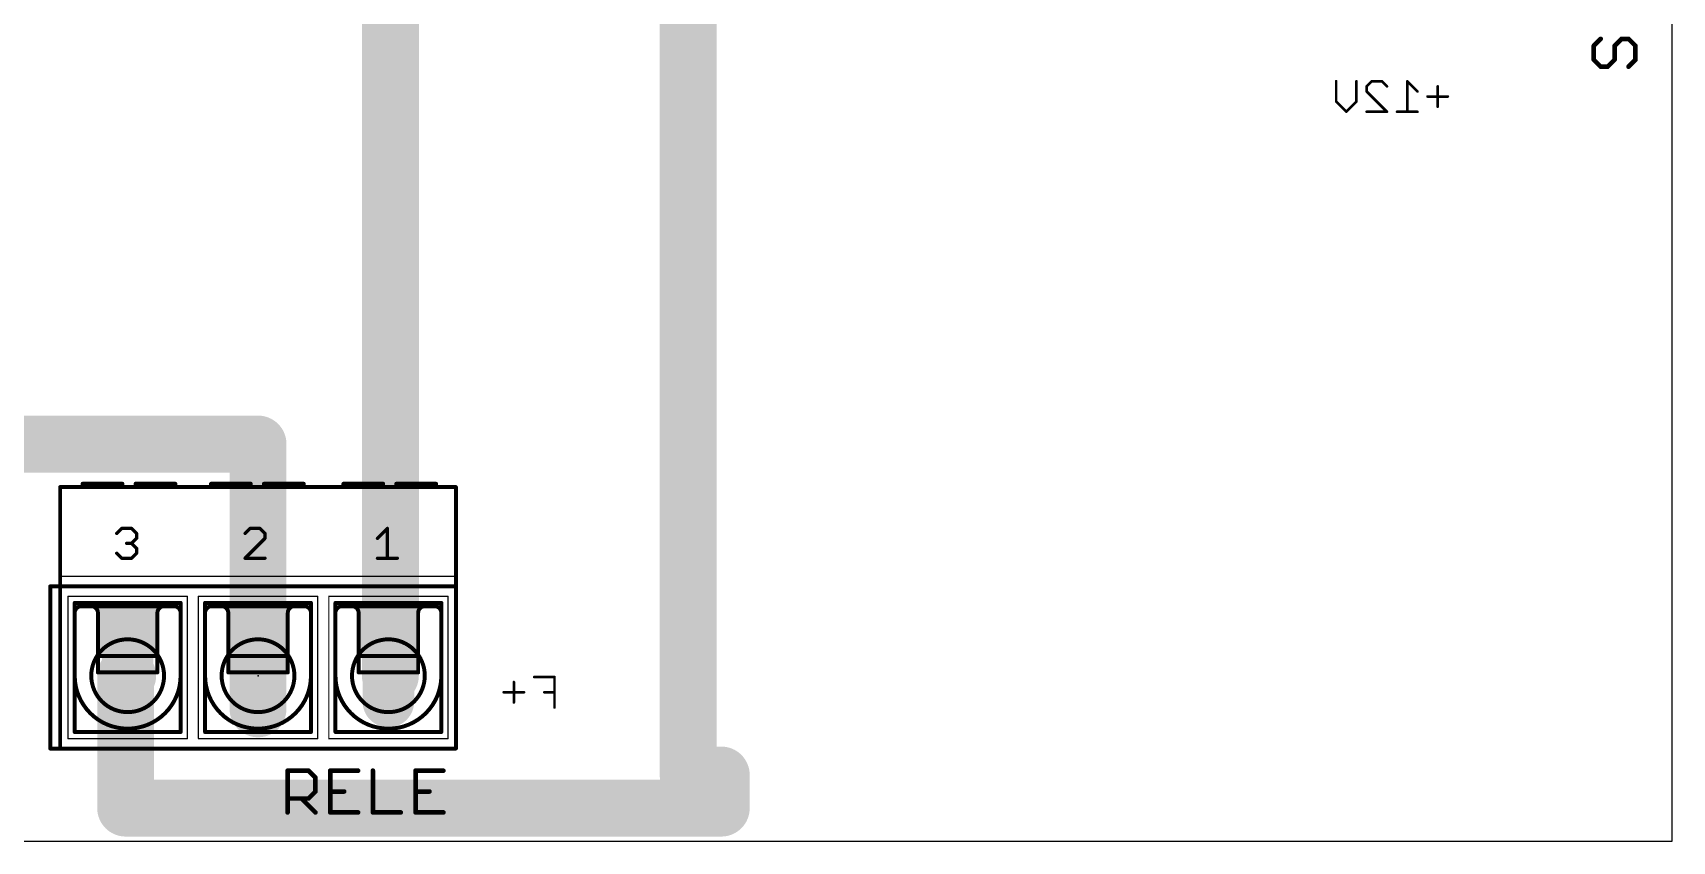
# Model space of a CAD drawing. Extents: x 0 to 100, y 0 to 80.
# Drawn here: x 37.1 to 100, y 0 to 31 of the extents above; entities that cross this region are included whole.
import ezdxf

# ---------------------------------------------------------------- set-up
doc = ezdxf.new("R2010")
doc.units = 0
for name, color, linetype in [('16', 175, 'CONTINUOUS'), ('17', 82, 'CONTINUOUS'), ('20', 7, 'CONTINUOUS'), ('21', 253, 'CONTINUOUS'), ('23', 7, 'CONTINUOUS'), ('25', 253, 'CONTINUOUS'), ('51', 253, 'CONTINUOUS')]:
    doc.layers.add(name, color=color, linetype=linetype)

# ---------------------------------------------------------------- blocks, each defined once
blk = doc.blocks.new('RECT')
blk.add_solid([(-0.5, -0.5), (0.5, -0.5), (-0.5, 0.5), (0.5, 0.5)])
blk = doc.blocks.new('LONGP100')
at = {"const_width": 1}
blk.add_lwpolyline([(-0.5, 0), (0.5, 0)], dxfattribs=at)
at = {"const_width": 0.5}
for points in [[(-0.5, 0.25, 1), (-0.5, -0.25)], [(0.5, -0.25, 1), (0.5, 0.25)]]:
    blk.add_lwpolyline(points, format="xyb", dxfattribs=at)

msp = doc.modelspace()

# ---------------------------------------------------------------- linework, layer by layer
at = {"layer": '16'}
for points, const_width in [([(62.23, 2.54), (62.23, 63.5)], 2.1844), ([(50.8, 46.99), (50.8, 6.35)], 2.1844), ([(87.1014, 28.3806), (87.1014, 29.1602)], 0.1016), ([(87.881, 29.1602), (87.881, 28.3806)], 0.1016), ([(88.2708, 28.9653), (88.4657, 29.1602)], 0.1016), ([(88.2708, 28.7704), (88.2708, 28.9653)], 0.1016), ([(88.4657, 29.1602), (88.8555, 29.1602)], 0.1016), ([(88.8555, 29.1602), (89.0504, 28.9653)], 0.1016), ([(90.2198, 28.7704), (89.83, 29.1602)], 0.1016), ([(89.83, 29.1602), (89.83, 27.9908)], 0.1016), ([(90.9994, 28.9653), (90.9994, 28.1857)], 0.1016), ([(87.4912, 27.9908), (87.1014, 28.3806)], 0.1016), ([(87.881, 28.3806), (87.4912, 27.9908)], 0.1016), ([(89.0504, 27.9908), (88.2708, 28.7704)], 0.1016), ([(91.3892, 28.5755), (90.6096, 28.5755)], 0.1016), ([(88.2708, 27.9908), (89.0504, 27.9908)], 0.1016), ([(90.2198, 27.9908), (89.4402, 27.9908)], 0.1016), ([(8.89, 15.24), (45.72, 15.24)], 2.1844), ([(45.72, 15.24), (45.72, 7.62)], 2.1844), ([(45.72, 7.62), (45.72, 6.35)], 2.1844), ([(40.7162, 6.35), (40.64, 6.35)], 2.1844), ([(40.64, 6.35), (40.64, 1.27)], 2.1844), ([(45.72, 5.08), (45.72, 6.35)], 2.1844), ([(57.0992, 6.3002), (56.3196, 6.3002)], 0.1016), ([(57.0992, 5.1308), (57.0992, 6.3002)], 0.1016), ([(55.9298, 5.7155), (55.1502, 5.7155)], 0.1016), ([(55.54, 6.1053), (55.54, 5.3257)], 0.1016), ([(57.0992, 5.7155), (56.7094, 5.7155)], 0.1016), ([(63.5, 2.54), (62.23, 2.54)], 2.1844), ([(63.5, 1.27), (63.5, 2.54)], 2.1844), ([(40.64, 1.27), (63.5, 1.27)], 2.1844)]:
    msp.add_lwpolyline(points, dxfattribs=dict(at, const_width=const_width))
for points, const_width in [([(87.1268, 29.1602, 1), (87.076, 29.1602)], 0.0508), ([(87.9064, 29.1602, 1), (87.8556, 29.1602)], 0.0508), ([(88.2528, 28.9833, 1), (88.2888, 28.9473)], 0.0508), ([(88.2962, 28.9653, 1), (88.2454, 28.9653)], 0.0508), ([(88.4657, 29.1856, 1), (88.4657, 29.1348)], 0.0508), ([(88.4837, 29.1422, 1), (88.4477, 29.1782)], 0.0508), ([(88.8735, 29.1782, 1), (88.8375, 29.1422)], 0.0508), ([(88.8555, 29.1348, 1), (88.8555, 29.1856)], 0.0508), ([(89.0324, 28.9473, 1), (89.0684, 28.9833)], 0.0508), ([(89.848, 29.1782, 1), (89.812, 29.1422)], 0.0508), ([(89.8554, 29.1602, 1), (89.8046, 29.1602)], 0.0508), ([(91.0248, 28.9653, 1), (90.974, 28.9653)], 0.0508), ([(87.1194, 28.3986, 1), (87.0835, 28.3626)], 0.0508), ([(87.076, 28.3806, 1), (87.1268, 28.3806)], 0.0508), ([(87.8556, 28.3806, 1), (87.9064, 28.3806)], 0.0508), ([(87.899, 28.3626, 1), (87.863, 28.3986)], 0.0508), ([(88.2888, 28.7884, 1), (88.2528, 28.7524)], 0.0508), ([(88.2454, 28.7704, 1), (88.2962, 28.7704)], 0.0508), ([(90.2018, 28.7524, 1), (90.2378, 28.7884)], 0.0508), ([(90.6096, 28.6009, 1), (90.6096, 28.5501)], 0.0508), ([(91.3892, 28.5501, 1), (91.3892, 28.6009)], 0.0508), ([(87.4733, 28.0088, 1), (87.5092, 27.9728)], 0.0508), ([(87.4733, 27.9728, 1), (87.5092, 28.0088)], 0.0508), ([(88.2708, 28.0162, 1), (88.2708, 27.9654)], 0.0508), ([(89.0324, 27.9728, 1), (89.0684, 28.0088)], 0.0508), ([(89.0504, 27.9654, 1), (89.0504, 28.0162)], 0.0508), ([(89.4402, 28.0162, 1), (89.4402, 27.9654)], 0.0508), ([(89.8046, 27.9908, 1), (89.8554, 27.9908)], 0.0508), ([(90.2198, 27.9654, 1), (90.2198, 28.0162)], 0.0508), ([(90.974, 28.1857, 1), (91.0248, 28.1857)], 0.0508), ([(46.2661, 15.24, 1), (45.1739, 15.24)], 1.0922), ([(45.72, 14.6939, 1), (45.72, 15.7861)], 1.0922), ([(46.2661, 7.62, 1), (45.1739, 7.62)], 1.0922), ([(45.1739, 7.62, 1), (46.2661, 7.62)], 1.0922), ([(40.64, 6.8961, 1), (40.64, 5.8039)], 1.0922), ([(41.1861, 6.35, 1), (40.0939, 6.35)], 1.0922), ([(40.7162, 5.8039, 1), (40.7162, 6.8961)], 1.0922), ([(46.2661, 6.35, 1), (45.1739, 6.35)], 1.0922), ([(45.1739, 6.35, 1), (46.2661, 6.35)], 1.0922), ([(50.2539, 6.35, 1), (51.3461, 6.35)], 1.0922), ([(56.3196, 6.3256, 1), (56.3196, 6.2748)], 0.0508), ([(57.1246, 6.3002, 1), (57.0738, 6.3002)], 0.0508), ([(57.0992, 6.2748, 1), (57.0992, 6.3256)], 0.0508), ([(55.1502, 5.7409, 1), (55.1502, 5.6901)], 0.0508), ([(55.5654, 6.1053, 1), (55.5146, 6.1053)], 0.0508), ([(55.9298, 5.6901, 1), (55.9298, 5.7409)], 0.0508), ([(56.7094, 5.7409, 1), (56.7094, 5.6901)], 0.0508), ([(57.0992, 5.6901, 1), (57.0992, 5.7409)], 0.0508), ([(45.1739, 5.08, 1), (46.2661, 5.08)], 1.0922), ([(55.5146, 5.3257, 1), (55.5654, 5.3257)], 0.0508), ([(57.0738, 5.1308, 1), (57.1246, 5.1308)], 0.0508), ([(62.23, 3.0861, 1), (62.23, 1.9939)], 1.0922), ([(64.0461, 2.54, 1), (62.9539, 2.54)], 1.0922), ([(63.5, 1.9939, 1), (63.5, 3.0861)], 1.0922), ([(61.6839, 2.54, 1), (62.7761, 2.54)], 1.0922), ([(40.64, 1.8161, 1), (40.64, 0.7239)], 1.0922), ([(63.5, 0.7239, 1), (63.5, 1.8161)], 1.0922), ([(40.0939, 1.27, 1), (41.1861, 1.27)], 1.0922), ([(62.9539, 1.27, 1), (64.0461, 1.27)], 1.0922)]:
    msp.add_lwpolyline(points, format="xyb", dxfattribs=dict(at, const_width=const_width))
at = {"layer": '20'}
for p, q in [((100, 0), (100, 80)), ((0, 0), (100, 0))]:
    msp.add_line(p, q, dxfattribs=at)
at = {"layer": '21'}
for points, const_width in [([(38.1254, 10.16), (38.1254, 13.589)], 0.1524), ([(38.1254, 13.589), (38.989, 13.589)], 0.1524), ([(38.989, 13.716), (38.989, 13.589)], 0.1524), ([(40.513, 13.716), (38.989, 13.716)], 0.1524), ([(40.513, 13.589), (38.989, 13.589)], 0.1524), ([(40.513, 13.589), (40.513, 13.716)], 0.1524), ([(41.021, 13.589), (40.513, 13.589)], 0.1524), ([(42.545, 13.716), (41.021, 13.716)], 0.1524), ([(41.021, 13.589), (41.021, 13.716)], 0.1524), ([(42.545, 13.589), (41.021, 13.589)], 0.1524), ([(42.545, 13.589), (42.545, 13.716)], 0.1524), ([(42.545, 13.589), (43.9166, 13.589)], 0.1524), ([(45.4406, 13.716), (43.9166, 13.716)], 0.1524), ([(43.9166, 13.716), (43.9166, 13.589)], 0.1524), ([(45.4406, 13.589), (43.9166, 13.589)], 0.1524), ([(45.4406, 13.716), (45.4406, 13.589)], 0.1524), ([(45.9486, 13.589), (45.4406, 13.589)], 0.1524), ([(45.9486, 13.589), (45.9486, 13.716)], 0.1524), ([(47.4726, 13.716), (45.9486, 13.716)], 0.1524), ([(47.4726, 13.589), (45.9486, 13.589)], 0.1524), ([(47.4726, 13.716), (47.4726, 13.589)], 0.1524), ([(48.9966, 13.589), (47.4726, 13.589)], 0.1524), ([(48.9966, 13.716), (48.9966, 13.589)], 0.1524), ([(50.5206, 13.716), (48.9966, 13.716)], 0.1524), ([(50.5206, 13.589), (48.9966, 13.589)], 0.1524), ([(50.5206, 13.716), (50.5206, 13.589)], 0.1524), ([(51.0286, 13.589), (50.5206, 13.589)], 0.1524), ([(52.5526, 13.716), (51.0286, 13.716)], 0.1524), ([(51.0286, 13.589), (51.0286, 13.716)], 0.1524), ([(52.5526, 13.589), (51.0286, 13.589)], 0.1524), ([(52.5526, 13.716), (52.5526, 13.589)], 0.1524), ([(53.3146, 13.589), (52.5526, 13.589)], 0.1524), ([(53.3146, 13.589), (53.3146, 10.16)], 0.1524), ([(40.2961, 11.8118), (40.4868, 12.0025)], 0.127), ([(40.4868, 12.0025), (40.8681, 12.0025)], 0.127), ([(40.8681, 12.0025), (41.0588, 11.8118)], 0.127), ([(45.4144, 12.0025), (45.2237, 11.8118)], 0.127), ([(45.7957, 12.0025), (45.4144, 12.0025)], 0.127), ([(45.9864, 11.8118), (45.7957, 12.0025)], 0.127), ([(50.3037, 11.6212), (50.685, 12.0025)], 0.127), ([(50.685, 12.0025), (50.685, 10.8585)], 0.127), ([(40.8681, 11.4305), (40.6774, 11.4305)], 0.127), ([(41.0588, 11.6212), (40.8681, 11.4305)], 0.127), ([(40.8681, 11.4305), (41.0588, 11.2398)], 0.127), ([(41.0588, 11.8118), (41.0588, 11.6212)], 0.127), ([(45.2237, 10.8585), (45.9864, 11.6212)], 0.127), ([(45.9864, 11.6212), (45.9864, 11.8118)], 0.127), ([(40.4868, 10.8585), (40.2961, 11.0492)], 0.127), ([(40.8681, 10.8585), (40.4868, 10.8585)], 0.127), ([(41.0588, 11.0492), (40.8681, 10.8585)], 0.127), ([(41.0588, 11.2398), (41.0588, 11.0492)], 0.127), ([(45.9864, 10.8585), (45.2237, 10.8585)], 0.127), ([(50.3037, 10.8585), (51.0664, 10.8585)], 0.127), ([(38.1254, 9.779), (38.1254, 10.16)], 0.1524), ([(38.1254, 10.16), (53.3146, 10.16)], 0.0508), ([(53.3146, 10.16), (53.3146, 9.779)], 0.1524), ([(37.7444, 3.556), (37.7444, 9.779)], 0.1524), ([(37.7444, 9.779), (38.1254, 9.779)], 0.1524), ([(38.1254, 3.556), (38.1254, 9.779)], 0.1524), ([(53.3146, 9.779), (38.1254, 9.779)], 0.1524), ([(53.3146, 9.779), (53.3146, 3.556)], 0.1524), ([(38.4302, 3.937), (38.4302, 9.398)], 0.0508), ([(38.4302, 9.398), (43.0022, 9.398)], 0.0508), ([(38.6842, 4.191), (38.6842, 9.144)], 0.1524), ([(42.7482, 9.144), (38.6842, 9.144)], 0.1524), ([(38.9382, 9.017), (42.4942, 9.017)], 0.1524), ([(39.5732, 7.112), (39.5732, 8.763)], 0.1524), ([(41.8592, 7.112), (41.8592, 8.763)], 0.1524), ([(42.7482, 9.144), (42.7482, 4.191)], 0.1524), ([(43.0022, 3.937), (43.0022, 9.398)], 0.0508), ([(43.434, 9.398), (48.006, 9.398)], 0.0508), ([(43.434, 9.398), (43.434, 3.937)], 0.0508), ([(47.752, 9.144), (43.688, 9.144)], 0.1524), ([(43.688, 9.144), (43.688, 4.191)], 0.1524), ([(43.942, 9.017), (47.498, 9.017)], 0.1524), ([(44.577, 7.112), (44.577, 8.763)], 0.1524), ([(46.863, 7.112), (46.863, 8.763)], 0.1524), ([(47.752, 4.191), (47.752, 9.144)], 0.1524), ([(48.006, 3.937), (48.006, 9.398)], 0.0508), ([(48.4378, 3.937), (48.4378, 9.398)], 0.0508), ([(48.4378, 9.398), (53.0098, 9.398)], 0.0508), ([(48.6918, 4.191), (48.6918, 9.144)], 0.1524), ([(52.7558, 9.144), (48.6918, 9.144)], 0.1524), ([(48.9458, 9.017), (52.5018, 9.017)], 0.1524), ([(49.5808, 7.112), (49.5808, 8.763)], 0.1524), ([(51.8668, 7.112), (51.8668, 8.763)], 0.1524), ([(52.7558, 9.144), (52.7558, 4.191)], 0.1524), ([(53.0098, 3.937), (53.0098, 9.398)], 0.0508), ([(43.0022, 3.937), (38.4302, 3.937)], 0.0508), ([(38.6842, 4.191), (42.7482, 4.191)], 0.1524), ([(48.006, 3.937), (43.434, 3.937)], 0.0508), ([(43.688, 4.191), (47.752, 4.191)], 0.1524), ([(53.0098, 3.937), (48.4378, 3.937)], 0.0508), ([(48.6918, 4.191), (52.7558, 4.191)], 0.1524), ([(37.7444, 3.556), (38.1254, 3.556)], 0.1524), ([(38.1254, 3.556), (53.3146, 3.556)], 0.1524)]:
    msp.add_lwpolyline(points, dxfattribs=dict(at, const_width=const_width))
for points, const_width in [([(38.1635, 13.589, 1), (38.0873, 13.589)], 0.0762), ([(38.1254, 13.6271, 1), (38.1254, 13.5509)], 0.0762), ([(39.0271, 13.716, 1), (38.9509, 13.716)], 0.0762), ([(38.989, 13.7541, 1), (38.989, 13.6779)], 0.0762), ([(38.989, 13.6271, 1), (38.989, 13.5509)], 0.0762), ([(38.9509, 13.589, 1), (39.0271, 13.589)], 0.0762), ([(38.989, 13.5509, 1), (38.989, 13.6271)], 0.0762), ([(40.5511, 13.716, 1), (40.4749, 13.716)], 0.0762), ([(40.513, 13.6271, 1), (40.513, 13.5509)], 0.0762), ([(40.4749, 13.589, 1), (40.5511, 13.589)], 0.0762), ([(40.513, 13.6779, 1), (40.513, 13.7541)], 0.0762), ([(40.513, 13.5509, 1), (40.513, 13.6271)], 0.0762), ([(41.021, 13.7541, 1), (41.021, 13.6779)], 0.0762), ([(41.0591, 13.716, 1), (40.9829, 13.716)], 0.0762), ([(41.021, 13.6271, 1), (41.021, 13.5509)], 0.0762), ([(40.9829, 13.589, 1), (41.0591, 13.589)], 0.0762), ([(41.021, 13.5509, 1), (41.021, 13.6271)], 0.0762), ([(42.5831, 13.716, 1), (42.5069, 13.716)], 0.0762), ([(42.545, 13.6271, 1), (42.545, 13.5509)], 0.0762), ([(42.5069, 13.589, 1), (42.5831, 13.589)], 0.0762), ([(42.545, 13.6779, 1), (42.545, 13.7541)], 0.0762), ([(42.545, 13.5509, 1), (42.545, 13.6271)], 0.0762), ([(43.9166, 13.7541, 1), (43.9166, 13.6779)], 0.0762), ([(43.9547, 13.716, 1), (43.8785, 13.716)], 0.0762), ([(43.9166, 13.6271, 1), (43.9166, 13.5509)], 0.0762), ([(43.8785, 13.589, 1), (43.9547, 13.589)], 0.0762), ([(43.9166, 13.5509, 1), (43.9166, 13.6271)], 0.0762), ([(45.4787, 13.716, 1), (45.4025, 13.716)], 0.0762), ([(45.4406, 13.6271, 1), (45.4406, 13.5509)], 0.0762), ([(45.4025, 13.589, 1), (45.4787, 13.589)], 0.0762), ([(45.4406, 13.6779, 1), (45.4406, 13.7541)], 0.0762), ([(45.4406, 13.5509, 1), (45.4406, 13.6271)], 0.0762), ([(45.9867, 13.716, 1), (45.9105, 13.716)], 0.0762), ([(45.9486, 13.7541, 1), (45.9486, 13.6779)], 0.0762), ([(45.9486, 13.6271, 1), (45.9486, 13.5509)], 0.0762), ([(45.9105, 13.589, 1), (45.9867, 13.589)], 0.0762), ([(45.9486, 13.5509, 1), (45.9486, 13.6271)], 0.0762), ([(47.5107, 13.716, 1), (47.4345, 13.716)], 0.0762), ([(47.4726, 13.6271, 1), (47.4726, 13.5509)], 0.0762), ([(47.4345, 13.589, 1), (47.5107, 13.589)], 0.0762), ([(47.4726, 13.6779, 1), (47.4726, 13.7541)], 0.0762), ([(47.4726, 13.5509, 1), (47.4726, 13.6271)], 0.0762), ([(49.0347, 13.716, 1), (48.9585, 13.716)], 0.0762), ([(48.9966, 13.7541, 1), (48.9966, 13.6779)], 0.0762), ([(48.9966, 13.6271, 1), (48.9966, 13.5509)], 0.0762), ([(48.9585, 13.589, 1), (49.0347, 13.589)], 0.0762), ([(48.9966, 13.5509, 1), (48.9966, 13.6271)], 0.0762), ([(50.5587, 13.716, 1), (50.4825, 13.716)], 0.0762), ([(50.5206, 13.6271, 1), (50.5206, 13.5509)], 0.0762), ([(50.4825, 13.589, 1), (50.5587, 13.589)], 0.0762), ([(50.5206, 13.6779, 1), (50.5206, 13.7541)], 0.0762), ([(50.5206, 13.5509, 1), (50.5206, 13.6271)], 0.0762), ([(51.0286, 13.7541, 1), (51.0286, 13.6779)], 0.0762), ([(51.0667, 13.716, 1), (50.9905, 13.716)], 0.0762), ([(51.0286, 13.6271, 1), (51.0286, 13.5509)], 0.0762), ([(50.9905, 13.589, 1), (51.0667, 13.589)], 0.0762), ([(51.0286, 13.5509, 1), (51.0286, 13.6271)], 0.0762), ([(52.5907, 13.716, 1), (52.5145, 13.716)], 0.0762), ([(52.5526, 13.6271, 1), (52.5526, 13.5509)], 0.0762), ([(52.5145, 13.589, 1), (52.5907, 13.589)], 0.0762), ([(52.5526, 13.6779, 1), (52.5526, 13.7541)], 0.0762), ([(52.5526, 13.5509, 1), (52.5526, 13.6271)], 0.0762), ([(53.3527, 13.589, 1), (53.2765, 13.589)], 0.0762), ([(53.3146, 13.5509, 1), (53.3146, 13.6271)], 0.0762), ([(40.4868, 12.0342, 1), (40.4868, 11.9707)], 0.0635), ([(40.5092, 11.98, 1), (40.4643, 12.0249)], 0.0635), ([(40.8905, 12.0249, 1), (40.8456, 11.98)], 0.0635), ([(40.8681, 11.9707, 1), (40.8681, 12.0342)], 0.0635), ([(45.4144, 12.0342, 1), (45.4144, 11.9707)], 0.0635), ([(45.4368, 11.98, 1), (45.3919, 12.0249)], 0.0635), ([(45.8181, 12.0249, 1), (45.7732, 11.98)], 0.0635), ([(45.7957, 11.9707, 1), (45.7957, 12.0342)], 0.0635), ([(50.7168, 12.0025, 1), (50.6533, 12.0025)], 0.0635), ([(50.7075, 11.98, 1), (50.6626, 12.0249)], 0.0635), ([(40.2737, 11.8343, 1), (40.3186, 11.7894)], 0.0635), ([(40.6774, 11.4622, 1), (40.6774, 11.3987)], 0.0635), ([(40.8905, 11.4529, 1), (40.8456, 11.408)], 0.0635), ([(40.8456, 11.4529, 1), (40.8905, 11.408)], 0.0635), ([(40.8681, 11.3987, 1), (40.8681, 11.4622)], 0.0635), ([(41.0905, 11.8118, 1), (41.027, 11.8118)], 0.0635), ([(41.027, 11.6212, 1), (41.0905, 11.6212)], 0.0635), ([(41.0363, 11.7894, 1), (41.0812, 11.8343)], 0.0635), ([(41.0812, 11.5987, 1), (41.0363, 11.6436)], 0.0635), ([(45.2013, 11.8343, 1), (45.2462, 11.7894)], 0.0635), ([(46.0181, 11.8118, 1), (45.9546, 11.8118)], 0.0635), ([(45.9546, 11.6212, 1), (46.0181, 11.6212)], 0.0635), ([(45.9639, 11.7894, 1), (46.0088, 11.8343)], 0.0635), ([(46.0088, 11.5987, 1), (45.9639, 11.6436)], 0.0635), ([(50.2813, 11.6436, 1), (50.3262, 11.5987)], 0.0635), ([(40.3186, 11.0716, 1), (40.2737, 11.0267)], 0.0635), ([(40.4868, 10.8903, 1), (40.4868, 10.8268)], 0.0635), ([(40.4643, 10.836, 1), (40.5092, 10.881)], 0.0635), ([(40.8456, 10.881, 1), (40.8905, 10.836)], 0.0635), ([(40.8681, 10.8268, 1), (40.8681, 10.8903)], 0.0635), ([(41.0905, 11.2398, 1), (41.027, 11.2398)], 0.0635), ([(41.027, 11.0492, 1), (41.0905, 11.0492)], 0.0635), ([(41.0363, 11.2174, 1), (41.0812, 11.2623)], 0.0635), ([(41.0812, 11.0267, 1), (41.0363, 11.0716)], 0.0635), ([(45.2237, 10.8903, 1), (45.2237, 10.8268)], 0.0635), ([(45.2013, 10.881, 1), (45.2462, 10.836)], 0.0635), ([(45.9864, 10.8268, 1), (45.9864, 10.8903)], 0.0635), ([(50.3037, 10.8903, 1), (50.3037, 10.8268)], 0.0635), ([(50.6533, 10.8585, 1), (50.7168, 10.8585)], 0.0635), ([(51.0664, 10.8268, 1), (51.0664, 10.8903)], 0.0635), ([(38.1635, 10.16, 1), (38.0873, 10.16)], 0.0762), ([(38.0873, 10.16, 1), (38.1635, 10.16)], 0.0762), ([(38.1254, 10.1727, 1), (38.1254, 10.1473)], 0.0254), ([(53.3527, 10.16, 1), (53.2765, 10.16)], 0.0762), ([(53.2765, 10.16, 1), (53.3527, 10.16)], 0.0762), ([(53.3146, 10.1473, 1), (53.3146, 10.1727)], 0.0254), ([(37.7825, 9.779, 1), (37.7063, 9.779)], 0.0762), ([(37.7444, 9.8171, 1), (37.7444, 9.7409)], 0.0762), ([(38.1635, 9.779, 1), (38.0873, 9.779)], 0.0762), ([(38.1254, 9.8171, 1), (38.1254, 9.7409)], 0.0762), ([(38.0873, 9.779, 1), (38.1635, 9.779)], 0.0762), ([(38.1254, 9.7409, 1), (38.1254, 9.8171)], 0.0762), ([(53.3527, 9.779, 1), (53.2765, 9.779)], 0.0762), ([(53.2765, 9.779, 1), (53.3527, 9.779)], 0.0762), ([(53.3146, 9.7409, 1), (53.3146, 9.8171)], 0.0762), ([(38.4429, 9.398, 1), (38.4175, 9.398)], 0.0254), ([(38.4302, 9.4107, 1), (38.4302, 9.3853)], 0.0254), ([(38.7223, 9.144, 1), (38.6461, 9.144)], 0.0762), ([(38.6842, 9.1821, 1), (38.6842, 9.1059)], 0.0762), ([(38.9382, 9.017, 0.4142), (38.6842, 8.763)], 0.1524), ([(38.9382, 9.0551, 1), (38.9382, 8.9789)], 0.0762), ([(38.9382, 8.9789, 1), (38.9382, 9.0551)], 0.0762), ([(39.5732, 8.763, 0.4142), (39.3192, 9.017)], 0.1524), ([(39.3192, 9.0551, 1), (39.3192, 8.9789)], 0.0762), ([(39.6113, 8.763, 1), (39.5351, 8.763)], 0.0762), ([(42.1132, 9.017, 0.4142), (41.8592, 8.763)], 0.1524), ([(41.8973, 8.763, 1), (41.8211, 8.763)], 0.0762), ([(42.1132, 8.9789, 1), (42.1132, 9.0551)], 0.0762), ([(42.7482, 8.763, 0.4142), (42.4942, 9.017)], 0.1524), ([(42.4942, 9.0551, 1), (42.4942, 8.9789)], 0.0762), ([(42.4942, 8.9789, 1), (42.4942, 9.0551)], 0.0762), ([(42.7863, 9.144, 1), (42.7101, 9.144)], 0.0762), ([(42.7482, 9.1059, 1), (42.7482, 9.1821)], 0.0762), ([(43.0149, 9.398, 1), (42.9895, 9.398)], 0.0254), ([(43.0022, 9.3853, 1), (43.0022, 9.4107)], 0.0254), ([(43.434, 9.4107, 1), (43.434, 9.3853)], 0.0254), ([(43.4467, 9.398, 1), (43.4213, 9.398)], 0.0254), ([(43.688, 9.1821, 1), (43.688, 9.1059)], 0.0762), ([(43.7261, 9.144, 1), (43.6499, 9.144)], 0.0762), ([(43.942, 9.017, 0.4142), (43.688, 8.763)], 0.1524), ([(43.942, 9.0551, 1), (43.942, 8.9789)], 0.0762), ([(43.942, 8.9789, 1), (43.942, 9.0551)], 0.0762), ([(44.577, 8.763, 0.4142), (44.323, 9.017)], 0.1524), ([(44.323, 9.0551, 1), (44.323, 8.9789)], 0.0762), ([(44.6151, 8.763, 1), (44.5389, 8.763)], 0.0762), ([(47.117, 9.017, 0.4142), (46.863, 8.763)], 0.1524), ([(46.9011, 8.763, 1), (46.8249, 8.763)], 0.0762), ([(47.117, 8.9789, 1), (47.117, 9.0551)], 0.0762), ([(47.752, 8.763, 0.4142), (47.498, 9.017)], 0.1524), ([(47.498, 9.0551, 1), (47.498, 8.9789)], 0.0762), ([(47.498, 8.9789, 1), (47.498, 9.0551)], 0.0762), ([(47.7901, 9.144, 1), (47.7139, 9.144)], 0.0762), ([(47.752, 9.1059, 1), (47.752, 9.1821)], 0.0762), ([(48.0187, 9.398, 1), (47.9933, 9.398)], 0.0254), ([(48.006, 9.3853, 1), (48.006, 9.4107)], 0.0254), ([(48.4505, 9.398, 1), (48.4251, 9.398)], 0.0254), ([(48.4378, 9.4107, 1), (48.4378, 9.3853)], 0.0254), ([(48.7299, 9.144, 1), (48.6537, 9.144)], 0.0762), ([(48.6918, 9.1821, 1), (48.6918, 9.1059)], 0.0762), ([(48.9458, 9.017, 0.4142), (48.6918, 8.763)], 0.1524), ([(48.9458, 9.0551, 1), (48.9458, 8.9789)], 0.0762), ([(48.9458, 8.9789, 1), (48.9458, 9.0551)], 0.0762), ([(49.5808, 8.763, 0.4142), (49.3268, 9.017)], 0.1524), ([(49.3268, 9.0551, 1), (49.3268, 8.9789)], 0.0762), ([(49.6189, 8.763, 1), (49.5427, 8.763)], 0.0762), ([(52.1208, 9.017, 0.4142), (51.8668, 8.763)], 0.1524), ([(51.9049, 8.763, 1), (51.8287, 8.763)], 0.0762), ([(52.1208, 8.9789, 1), (52.1208, 9.0551)], 0.0762), ([(52.7558, 8.763, 0.4142), (52.5018, 9.017)], 0.1524), ([(52.5018, 9.0551, 1), (52.5018, 8.9789)], 0.0762), ([(52.5018, 8.9789, 1), (52.5018, 9.0551)], 0.0762), ([(52.7939, 9.144, 1), (52.7177, 9.144)], 0.0762), ([(52.7558, 9.1059, 1), (52.7558, 9.1821)], 0.0762), ([(53.0225, 9.398, 1), (52.9971, 9.398)], 0.0254), ([(53.0098, 9.3853, 1), (53.0098, 9.4107)], 0.0254), ([(38.6461, 8.763, 1), (38.7223, 8.763)], 0.0762), ([(39.5351, 8.763, 1), (39.6113, 8.763)], 0.0762), ([(41.8211, 8.763, 1), (41.8973, 8.763)], 0.0762), ([(42.7101, 8.763, 1), (42.7863, 8.763)], 0.0762), ([(43.6499, 8.763, 1), (43.7261, 8.763)], 0.0762), ([(44.5389, 8.763, 1), (44.6151, 8.763)], 0.0762), ([(46.8249, 8.763, 1), (46.9011, 8.763)], 0.0762), ([(47.7139, 8.763, 1), (47.7901, 8.763)], 0.0762), ([(48.6537, 8.763, 1), (48.7299, 8.763)], 0.0762), ([(49.5427, 8.763, 1), (49.6189, 8.763)], 0.0762), ([(51.8287, 8.763, 1), (51.9049, 8.763)], 0.0762), ([(52.7177, 8.763, 1), (52.7939, 8.763)], 0.0762), ([(39.5351, 7.112, 1), (39.6113, 7.112)], 0.0762), ([(41.8211, 7.112, 1), (41.8973, 7.112)], 0.0762), ([(44.5389, 7.112, 1), (44.6151, 7.112)], 0.0762), ([(46.8249, 7.112, 1), (46.9011, 7.112)], 0.0762), ([(49.5427, 7.112, 1), (49.6189, 7.112)], 0.0762), ([(51.8287, 7.112, 1), (51.9049, 7.112)], 0.0762), ([(38.6842, 6.35, 1), (42.7482, 6.35)], 0.1524), ([(38.7223, 6.35, 1), (38.6461, 6.35)], 0.0762), ([(42.7863, 6.35, 1), (42.7101, 6.35)], 0.0762), ([(43.688, 6.35, 1), (47.752, 6.35)], 0.1524), ([(43.7261, 6.35, 1), (43.6499, 6.35)], 0.0762), ([(47.7901, 6.35, 1), (47.7139, 6.35)], 0.0762), ([(48.6918, 6.35, 1), (52.7558, 6.35)], 0.1524), ([(48.7299, 6.35, 1), (48.6537, 6.35)], 0.0762), ([(52.7939, 6.35, 1), (52.7177, 6.35)], 0.0762), ([(38.4302, 3.9497, 1), (38.4302, 3.9243)], 0.0254), ([(38.4175, 3.937, 1), (38.4429, 3.937)], 0.0254), ([(38.6842, 4.2291, 1), (38.6842, 4.1529)], 0.0762), ([(38.6461, 4.191, 1), (38.7223, 4.191)], 0.0762), ([(42.7101, 4.191, 1), (42.7863, 4.191)], 0.0762), ([(42.7482, 4.1529, 1), (42.7482, 4.2291)], 0.0762), ([(42.9895, 3.937, 1), (43.0149, 3.937)], 0.0254), ([(43.0022, 3.9243, 1), (43.0022, 3.9497)], 0.0254), ([(43.434, 3.9497, 1), (43.434, 3.9243)], 0.0254), ([(43.4213, 3.937, 1), (43.4467, 3.937)], 0.0254), ([(43.688, 4.2291, 1), (43.688, 4.1529)], 0.0762), ([(43.6499, 4.191, 1), (43.7261, 4.191)], 0.0762), ([(47.7139, 4.191, 1), (47.7901, 4.191)], 0.0762), ([(47.752, 4.1529, 1), (47.752, 4.2291)], 0.0762), ([(47.9933, 3.937, 1), (48.0187, 3.937)], 0.0254), ([(48.006, 3.9243, 1), (48.006, 3.9497)], 0.0254), ([(48.4378, 3.9497, 1), (48.4378, 3.9243)], 0.0254), ([(48.4251, 3.937, 1), (48.4505, 3.937)], 0.0254), ([(48.6918, 4.2291, 1), (48.6918, 4.1529)], 0.0762), ([(48.6537, 4.191, 1), (48.7299, 4.191)], 0.0762), ([(52.7177, 4.191, 1), (52.7939, 4.191)], 0.0762), ([(52.7558, 4.1529, 1), (52.7558, 4.2291)], 0.0762), ([(52.9971, 3.937, 1), (53.0225, 3.937)], 0.0254), ([(53.0098, 3.9243, 1), (53.0098, 3.9497)], 0.0254), ([(37.7444, 3.5941, 1), (37.7444, 3.5179)], 0.0762), ([(37.7063, 3.556, 1), (37.7825, 3.556)], 0.0762), ([(38.1254, 3.5941, 1), (38.1254, 3.5179)], 0.0762), ([(38.0873, 3.556, 1), (38.1635, 3.556)], 0.0762), ([(38.1254, 3.5179, 1), (38.1254, 3.5941)], 0.0762), ([(53.2765, 3.556, 1), (53.3527, 3.556)], 0.0762), ([(53.3146, 3.5179, 1), (53.3146, 3.5941)], 0.0762)]:
    msp.add_lwpolyline(points, format="xyb", dxfattribs=dict(at, const_width=const_width))
at = {"layer": '23'}
msp.add_point((45.72, 6.35), dxfattribs=at)
at = {"layer": '25', "const_width": 0.1778}
for points in [[(97.2555, 30.7879), (96.9885, 30.521)], [(97.7893, 30.521), (98.0562, 30.7879)], [(98.0562, 30.7879), (98.3232, 30.7879)], [(98.3232, 30.7879), (98.5901, 30.521)], [(96.9885, 30.521), (96.9885, 29.9871)], [(97.7893, 29.9871), (97.7893, 30.521)], [(98.5901, 30.521), (98.5901, 29.9871)], [(96.9885, 29.9871), (97.2555, 29.7202)], [(97.2555, 29.7202), (97.5224, 29.7202)], [(97.5224, 29.7202), (97.7893, 29.9871)], [(98.5901, 29.9871), (98.3232, 29.7202)], [(46.8549, 1.1049), (46.8549, 2.7065)], [(46.8549, 2.7065), (47.6557, 2.7065)], [(47.6557, 2.7065), (47.9226, 2.4395)], [(47.9226, 2.4395), (47.9226, 1.9057)], [(49.5597, 2.7065), (48.492, 2.7065)], [(48.492, 2.7065), (48.492, 1.1049)], [(50.1292, 2.7065), (50.1292, 1.1049)], [(52.834, 2.7065), (51.7663, 2.7065)], [(51.7663, 2.7065), (51.7663, 1.1049)], [(47.9226, 1.9057), (47.6557, 1.6388)], [(48.492, 1.9057), (49.0259, 1.9057)], [(51.7663, 1.9057), (52.3002, 1.9057)], [(47.6557, 1.6388), (46.8549, 1.6388)], [(47.3887, 1.6388), (47.9226, 1.1049)], [(48.492, 1.1049), (49.5597, 1.1049)], [(50.1292, 1.1049), (51.1969, 1.1049)], [(51.7663, 1.1049), (52.834, 1.1049)]]:
    msp.add_lwpolyline(points, dxfattribs=at)
at = {"layer": '25', "const_width": 0.0889}
for points in [[(97.2869, 30.7565, 1), (97.224, 30.8193)], [(98.0562, 30.8324, 1), (98.0562, 30.7435)], [(98.0877, 30.7565, 1), (98.0248, 30.8193)], [(98.3546, 30.8193, 1), (98.2917, 30.7565)], [(98.3232, 30.7435, 1), (98.3232, 30.8324)], [(97.033, 30.521, 1), (96.9441, 30.521)], [(96.9571, 30.5524, 1), (97.02, 30.4896)], [(97.7579, 30.5524, 1), (97.8207, 30.4896)], [(97.8338, 30.521, 1), (97.7449, 30.521)], [(98.6346, 30.521, 1), (98.5457, 30.521)], [(98.5587, 30.4896, 1), (98.6215, 30.5524)], [(97.02, 30.0186, 1), (96.9571, 29.9557)], [(96.9441, 29.9871, 1), (97.033, 29.9871)], [(97.2555, 29.7647, 1), (97.2555, 29.6758)], [(97.224, 29.6888, 1), (97.2869, 29.7516)], [(97.491, 29.7516, 1), (97.5538, 29.6888)], [(97.5224, 29.6758, 1), (97.5224, 29.7647)], [(97.7449, 29.9871, 1), (97.8338, 29.9871)], [(97.8207, 29.9557, 1), (97.7579, 30.0186)], [(98.2917, 29.7516, 1), (98.3546, 29.6888)], [(98.5457, 29.9871, 1), (98.6346, 29.9871)], [(98.6215, 29.9557, 1), (98.5587, 30.0186)], [(46.8993, 2.7065, 1), (46.8104, 2.7065)], [(46.8549, 2.7509, 1), (46.8549, 2.662)], [(47.6871, 2.7379, 1), (47.6242, 2.675)], [(47.6557, 2.662, 1), (47.6557, 2.7509)], [(47.967, 2.4395, 1), (47.8781, 2.4395)], [(48.492, 2.7509, 1), (48.492, 2.662)], [(48.5365, 2.7065, 1), (48.4476, 2.7065)], [(49.5597, 2.662, 1), (49.5597, 2.7509)], [(50.1736, 2.7065, 1), (50.0847, 2.7065)], [(51.7663, 2.7509, 1), (51.7663, 2.662)], [(51.8108, 2.7065, 1), (51.7219, 2.7065)], [(52.834, 2.662, 1), (52.834, 2.7509)], [(47.8781, 1.9057, 1), (47.967, 1.9057)], [(47.8911, 2.4081, 1), (47.954, 2.471)], [(47.954, 1.8743, 1), (47.8911, 1.9371)], [(48.492, 1.9501, 1), (48.492, 1.8612)], [(49.0259, 1.8612, 1), (49.0259, 1.9501)], [(51.7663, 1.9501, 1), (51.7663, 1.8612)], [(52.3002, 1.8612, 1), (52.3002, 1.9501)], [(46.8549, 1.6832, 1), (46.8549, 1.5943)], [(47.4202, 1.6702, 1), (47.3573, 1.6073)], [(47.6242, 1.6702, 1), (47.6871, 1.6073)], [(47.6557, 1.5943, 1), (47.6557, 1.6832)], [(46.8104, 1.1049, 1), (46.8993, 1.1049)], [(47.8911, 1.0735, 1), (47.954, 1.1363)], [(48.492, 1.1494, 1), (48.492, 1.0604)], [(48.4476, 1.1049, 1), (48.5365, 1.1049)], [(49.5597, 1.0604, 1), (49.5597, 1.1494)], [(50.1292, 1.1494, 1), (50.1292, 1.0604)], [(50.0847, 1.1049, 1), (50.1736, 1.1049)], [(51.1969, 1.0604, 1), (51.1969, 1.1494)], [(51.7663, 1.1494, 1), (51.7663, 1.0604)], [(51.7219, 1.1049, 1), (51.8108, 1.1049)], [(52.834, 1.0604, 1), (52.834, 1.1494)]]:
    msp.add_lwpolyline(points, format="xyb", dxfattribs=at)
at = {"layer": '51'}
for points, const_width in [([(40.7162, 4.953, 1), (40.7162, 7.747, 1), (40.7162, 4.953)], 0.1524), ([(45.72, 4.953, 1), (45.72, 7.747, 1), (45.72, 4.953)], 0.1524), ([(50.7238, 4.953, 1), (50.7238, 7.747, 1), (50.7238, 4.953)], 0.1524), ([(39.6113, 7.112, 1), (39.5351, 7.112)], 0.0762), ([(39.5732, 7.1501, 1), (39.5732, 7.0739)], 0.0762), ([(41.8973, 7.112, 1), (41.8211, 7.112)], 0.0762), ([(41.8592, 7.0739, 1), (41.8592, 7.1501)], 0.0762), ([(44.577, 7.1501, 1), (44.577, 7.0739)], 0.0762), ([(44.6151, 7.112, 1), (44.5389, 7.112)], 0.0762), ([(46.9011, 7.112, 1), (46.8249, 7.112)], 0.0762), ([(46.863, 7.0739, 1), (46.863, 7.1501)], 0.0762), ([(49.6189, 7.112, 1), (49.5427, 7.112)], 0.0762), ([(49.5808, 7.1501, 1), (49.5808, 7.0739)], 0.0762), ([(51.9049, 7.112, 1), (51.8287, 7.112)], 0.0762), ([(51.8668, 7.0739, 1), (51.8668, 7.1501)], 0.0762), ([(39.5732, 6.5151, 1), (39.5732, 6.4389)], 0.0762), ([(39.5351, 6.477, 1), (39.6113, 6.477)], 0.0762), ([(41.8211, 6.477, 1), (41.8973, 6.477)], 0.0762), ([(41.8592, 6.4389, 1), (41.8592, 6.5151)], 0.0762), ([(44.577, 6.5151, 1), (44.577, 6.4389)], 0.0762), ([(44.5389, 6.477, 1), (44.6151, 6.477)], 0.0762), ([(46.8249, 6.477, 1), (46.9011, 6.477)], 0.0762), ([(46.863, 6.4389, 1), (46.863, 6.5151)], 0.0762), ([(49.5808, 6.5151, 1), (49.5808, 6.4389)], 0.0762), ([(49.5427, 6.477, 1), (49.6189, 6.477)], 0.0762), ([(51.8287, 6.477, 1), (51.9049, 6.477)], 0.0762), ([(51.8668, 6.4389, 1), (51.8668, 6.5151)], 0.0762)]:
    msp.add_lwpolyline(points, format="xyb", dxfattribs=dict(at, const_width=const_width))
at = {"layer": '51', "const_width": 0.1524}
for points in [[(39.5732, 6.477), (39.5732, 7.112)], [(41.8592, 7.112), (39.5732, 7.112)], [(41.8592, 6.477), (41.8592, 7.112)], [(46.863, 7.112), (44.577, 7.112)], [(44.577, 6.477), (44.577, 7.112)], [(46.863, 6.477), (46.863, 7.112)], [(49.5808, 6.477), (49.5808, 7.112)], [(51.8668, 7.112), (49.5808, 7.112)], [(51.8668, 6.477), (51.8668, 7.112)], [(41.8592, 6.477), (39.5732, 6.477)], [(46.863, 6.477), (44.577, 6.477)], [(51.8668, 6.477), (49.5808, 6.477)]]:
    msp.add_lwpolyline(points, dxfattribs=at)

# ---------------------------------------------------------------- block references
at = {"layer": '17', "xscale": 1.9812, "yscale": 1.9812, "rotation": 270}
for p in [(40.7162, 6.35), (40.7162, 6.35), (45.72, 6.35), (45.72, 6.35), (50.7238, 6.35), (50.7238, 6.35)]:
    msp.add_blockref('LONGP100', p, dxfattribs=at)
at = {"layer": '21', "xscale": 2.286, "yscale": 1.143, "rotation": 180}
for p in [(40.7162, 8.4455), (45.72, 8.4455), (50.7238, 8.4455)]:
    msp.add_blockref('RECT', p, dxfattribs=at)
at = {"layer": '51', "xscale": 2.286, "yscale": 0.762, "rotation": 180}
for p in [(40.7162, 7.493), (45.72, 7.493), (50.7238, 7.493)]:
    msp.add_blockref('RECT', p, dxfattribs=at)

doc.saveas('drawing.dxf')
